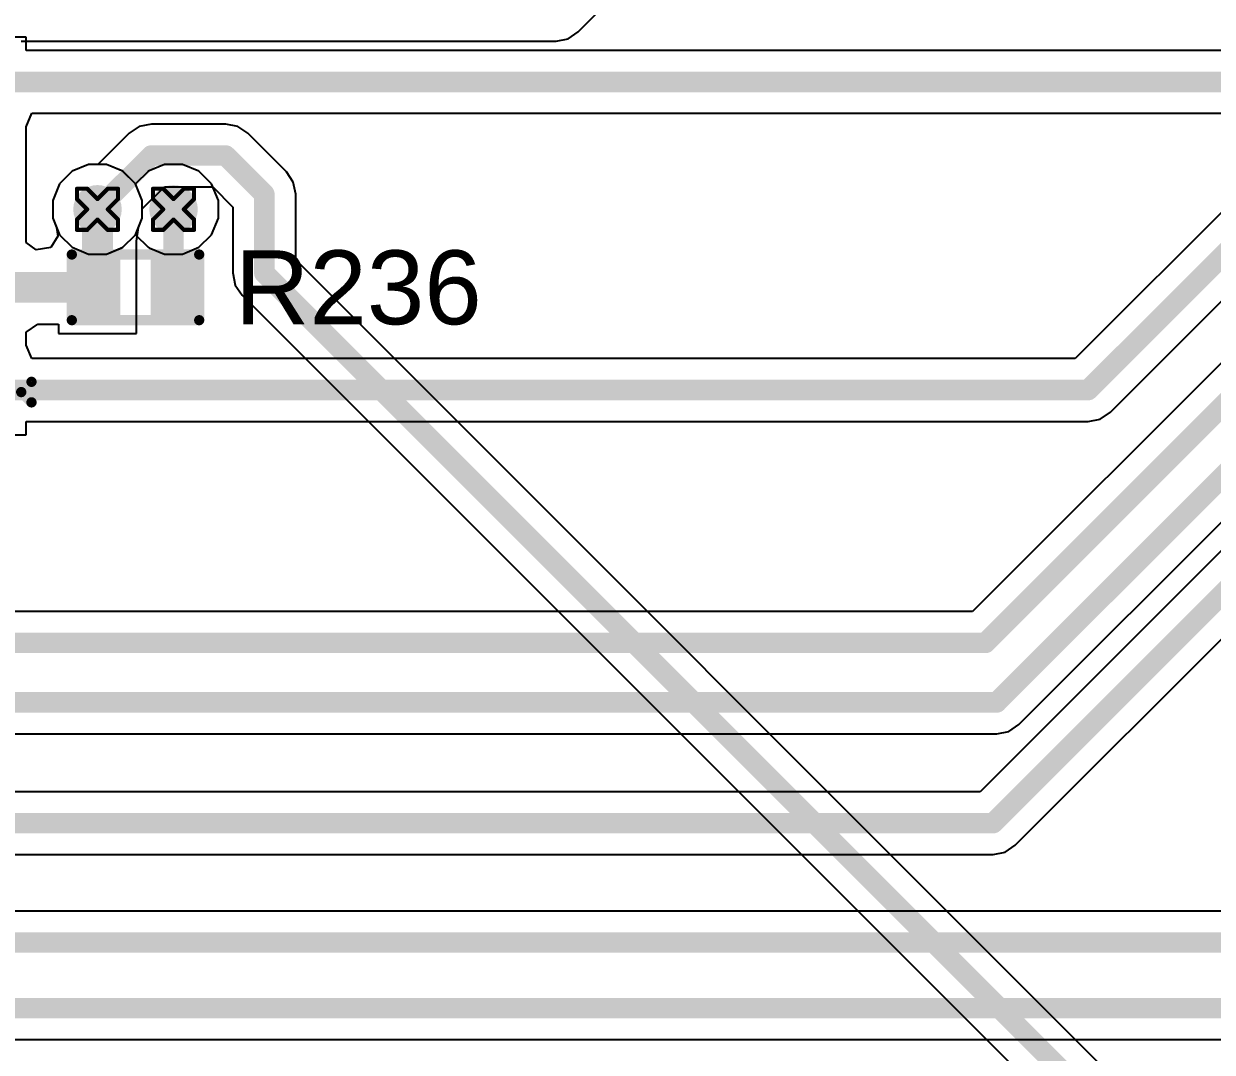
# Model space of a CAD drawing. Header units: inches. Extents: x -11 to 5379, y 0 to 5429.
# Drawn here: x 87.66 to 102.36, y 68.47 to 81.18 of the extents above; entities that cross this region are included whole.
import ezdxf

# ---------------------------------------------------------------- set-up
doc = ezdxf.new("R2010")
doc.units = ezdxf.units.IN
for name, color, linetype in [('Bottom Layer', 5, 'Continuous'), ('Drill Drawing', 1, 'Continuous'), ('GND', 16, 'Continuous'), ('PWR', 76, 'Continuous'), ('Top Layer', 1, 'Continuous'), ('Top Overlay', 2, 'Continuous'), ('Top Paste', 8, 'Continuous'), ('Top Solder', 216, 'Continuous'), ('Via Holes', 16, 'Continuous')]:
    doc.layers.add(name, color=color, linetype=linetype)
doc.styles.add('Arial', font='', dxfattribs={"height": 0.2})
doc.styles.get('Arial').set_extended_font_data('Arial')

# ---------------------------------------------------------------- blocks, each defined once
blk = doc.blocks.new('SOIC_8_0_154___3_90___W______23')
at = {"layer": 'Top Layer'}
for points in [[(-3.475, 1.605), (-3.475, 2.205), (-1.925, 2.205), (-1.925, 1.605)], [(1.925, 1.605), (1.925, 2.205), (3.475, 2.205), (3.475, 1.605)], [(-3.475, 0.335), (-3.475, 0.935), (-1.925, 0.935), (-1.925, 0.335)], [(1.925, 0.335), (1.925, 0.935), (3.475, 0.935), (3.475, 0.335)], [(-3.475, -0.935), (-3.475, -0.335), (-1.925, -0.335), (-1.925, -0.935)], [(1.925, -0.935), (1.925, -0.335), (3.475, -0.335), (3.475, -0.935)], [(-3.475, -2.205), (-3.475, -1.605), (-1.925, -1.605), (-1.925, -2.205)], [(1.925, -2.205), (1.925, -1.605), (3.475, -1.605), (3.475, -2.205)]]:
    blk.add_hatch(color=1, dxfattribs=at).paths.add_polyline_path(points)
at = {"layer": 'Top Overlay'}
blk.add_hatch(color=2, dxfattribs=at).paths.add_polyline_path([(-1.838, 1.626), (-1.483, 1.626), (-1.483, 2.21), (-1.838, 2.21)])
at = {"layer": 'Top Paste'}
for points in [[(-3.475, 1.605), (-3.475, 2.205), (-1.925, 2.205), (-1.925, 1.605)], [(1.925, 1.605), (1.925, 2.205), (3.475, 2.205), (3.475, 1.605)], [(-3.475, 0.335), (-3.475, 0.935), (-1.925, 0.935), (-1.925, 0.335)], [(1.925, 0.335), (1.925, 0.935), (3.475, 0.935), (3.475, 0.335)], [(-3.475, -0.935), (-3.475, -0.335), (-1.925, -0.335), (-1.925, -0.935)], [(1.925, -0.935), (1.925, -0.335), (3.475, -0.335), (3.475, -0.935)], [(-3.475, -2.205), (-3.475, -1.605), (-1.925, -1.605), (-1.925, -2.205)], [(1.925, -2.205), (1.925, -1.605), (3.475, -1.605), (3.475, -2.205)]]:
    blk.add_hatch(color=8, dxfattribs=at).paths.add_polyline_path(points)
at = {"layer": 'Top Solder'}
for points in [[(-3.577, 1.503), (-3.577, 2.307), (-1.823, 2.307), (-1.823, 1.503)], [(1.823, 1.503), (1.823, 2.307), (3.577, 2.307), (3.577, 1.503)], [(-3.577, 0.233), (-3.577, 1.037), (-1.823, 1.037), (-1.823, 0.233)], [(1.823, 0.233), (1.823, 1.037), (3.577, 1.037), (3.577, 0.233)], [(-3.577, -1.037), (-3.577, -0.233), (-1.823, -0.233), (-1.823, -1.037)], [(1.823, -1.037), (1.823, -0.233), (3.577, -0.233), (3.577, -1.037)], [(-3.577, -2.307), (-3.577, -1.503), (-1.823, -1.503), (-1.823, -2.307)], [(1.823, -2.307), (1.823, -1.503), (3.577, -1.503), (3.577, -2.307)]]:
    blk.add_hatch(color=216, dxfattribs=at).paths.add_polyline_path(points)
at = {"layer": 'Top Overlay'}
for points in [[(1.803, 2.515, 0.127, 0.127, 0), (-1.829, 2.515, 0.127, 0.127, 0)], [(-3.794, 2.057, 0.127, 0.127, 0), (-3.794, 1.803, 0.127, 0.127, 0)], [(-3.667, 1.93, 0.127, 0.127, 0), (-3.794, 2.057, 0.127, 0.127, 0)], [(-3.667, 1.93, 0.127, 0.127, 0), (-3.794, 1.803, 0.127, 0.127, 0)], [(1.803, -2.515, 0.127, 0.127, 0), (-1.829, -2.515, 0.127, 0.127, 0)]]:
    blk.add_lwpolyline(points, format="xyseb", dxfattribs=at)
for points in [[(-1.861, 2.515, 0.0635, 0.0635, 1), (-1.797, 2.515, 0.0635, 0.0635, 1)], [(1.772, 2.515, 0.0635, 0.0635, 1), (1.835, 2.515, 0.0635, 0.0635, 1)], [(-3.826, 2.057, 0.0635, 0.0635, 1), (-3.762, 2.057, 0.0635, 0.0635, 1)], [(-3.826, 2.057, 0.0635, 0.0635, 1), (-3.762, 2.057, 0.0635, 0.0635, 1)], [(-3.699, 1.93, 0.0635, 0.0635, 1), (-3.635, 1.93, 0.0635, 0.0635, 1)], [(-3.699, 1.93, 0.0635, 0.0635, 1), (-3.635, 1.93, 0.0635, 0.0635, 1)], [(-3.826, 1.803, 0.0635, 0.0635, 1), (-3.762, 1.803, 0.0635, 0.0635, 1)], [(-3.826, 1.803, 0.0635, 0.0635, 1), (-3.762, 1.803, 0.0635, 0.0635, 1)], [(-1.861, -2.515, 0.0635, 0.0635, 1), (-1.797, -2.515, 0.0635, 0.0635, 1)], [(1.772, -2.515, 0.0635, 0.0635, 1), (1.835, -2.515, 0.0635, 0.0635, 1)]]:
    blk.add_lwpolyline(points, format="xyseb", close=True, dxfattribs=at)
blk = doc.blocks.new('R___0402_24')
at = {"layer": 'Top Layer'}
for points in [[(-0.699, -0.318), (-0.699, 0.318), (-0.241, 0.318), (-0.241, -0.318)], [(0.241, -0.318), (0.241, 0.318), (0.699, 0.318), (0.699, -0.318)]]:
    blk.add_hatch(color=1, dxfattribs=at).paths.add_polyline_path(points)
at = {"layer": 'Top Paste'}
for points in [[(-0.699, -0.318), (-0.699, 0.318), (-0.241, 0.318), (-0.241, -0.318)], [(0.241, -0.318), (0.241, 0.318), (0.699, 0.318), (0.699, -0.318)]]:
    blk.add_hatch(color=8, dxfattribs=at).paths.add_polyline_path(points)
at = {"layer": 'Top Solder'}
for points in [[(-0.754, -0.373), (-0.754, 0.373), (-0.186, 0.373), (-0.186, -0.373)], [(0.186, -0.373), (0.186, 0.373), (0.754, 0.373), (0.754, -0.373)]]:
    blk.add_hatch(color=216, dxfattribs=at).paths.add_polyline_path(points)
at = {"layer": 'Top Overlay'}
for points in [[(-0.787, -0.406, 0.127, 0.127, 0), (-0.787, 0.406, 0.127, 0.127, 0)], [(-0.787, 0.406, 0.127, 0.127, 0), (0.787, 0.406, 0.127, 0.127, 0)], [(0.787, -0.406, 0.127, 0.127, 0), (0.787, 0.406, 0.127, 0.127, 0)], [(-0.787, -0.406, 0.127, 0.127, 0), (0.787, -0.406, 0.127, 0.127, 0)], [(-0.813, -0.432, 0.00323, 0.00323, 0), (0.813, -0.432, 0.00323, 0.00323, 0)]]:
    blk.add_lwpolyline(points, format="xyseb", dxfattribs=at)
for points in [[(-0.819, 0.406, 0.0635, 0.0635, 1), (-0.756, 0.406, 0.0635, 0.0635, 1)], [(-0.819, 0.406, 0.0635, 0.0635, 1), (-0.756, 0.406, 0.0635, 0.0635, 1)], [(0.756, 0.406, 0.0635, 0.0635, 1), (0.819, 0.406, 0.0635, 0.0635, 1)], [(0.756, 0.406, 0.0635, 0.0635, 1), (0.819, 0.406, 0.0635, 0.0635, 1)], [(-0.819, -0.406, 0.0635, 0.0635, 1), (-0.756, -0.406, 0.0635, 0.0635, 1)], [(-0.819, -0.406, 0.0635, 0.0635, 1), (-0.756, -0.406, 0.0635, 0.0635, 1)], [(-0.814, -0.432, 0.00161, 0.00161, 1), (-0.812, -0.432, 0.00161, 0.00161, 1)], [(0.756, -0.406, 0.0635, 0.0635, 1), (0.819, -0.406, 0.0635, 0.0635, 1)], [(0.756, -0.406, 0.0635, 0.0635, 1), (0.819, -0.406, 0.0635, 0.0635, 1)], [(0.812, -0.432, 0.00161, 0.00161, 1), (0.814, -0.432, 0.00161, 0.00161, 1)]]:
    blk.add_lwpolyline(points, format="xyseb", close=True, dxfattribs=at)

msp = doc.modelspace()

# ---------------------------------------------------------------- hatches: boundary and pattern name
at = {"layer": 'Bottom Layer'}
h = msp.add_hatch(color=5, dxfattribs=at)
edge = h.paths.add_edge_path()
edge.add_arc((88.575, 78.89), 0.3, 0, 360)
h = msp.add_hatch(color=5, dxfattribs=at)
edge = h.paths.add_edge_path()
edge.add_arc((89.515, 78.89), 0.3, 0, 360)
at = {"layer": 'GND'}
h = msp.add_hatch(color=16, dxfattribs=at)
edge = h.paths.add_edge_path()
edge.add_arc((88.575, 78.89), 0.3, 0, 360)
h = msp.add_hatch(color=16, dxfattribs=at)
edge = h.paths.add_edge_path()
edge.add_arc((89.515, 78.89), 0.3, 0, 360)
at = {"layer": 'PWR'}
h = msp.add_hatch(color=76, dxfattribs=at)
edge = h.paths.add_edge_path()
edge.add_arc((88.575, 78.89), 0.3, 0, 360)
h = msp.add_hatch(color=76, dxfattribs=at)
edge = h.paths.add_edge_path()
edge.add_arc((89.515, 78.89), 0.3, 0, 360)
at = {"layer": 'Top Layer'}
h = msp.add_hatch(color=1, dxfattribs=at)
edge = h.paths.add_edge_path()
edge.add_arc((88.575, 78.89), 0.3, 0, 360)
h = msp.add_hatch(color=1, dxfattribs=at)
edge = h.paths.add_edge_path()
edge.add_arc((89.515, 78.89), 0.3, 0, 360)
at = {"layer": 'Via Holes'}
h = msp.add_hatch(color=7, dxfattribs=at)
edge = h.paths.add_edge_path()
edge.add_arc((88.575, 78.89), 0.15, 0, 360)
h = msp.add_hatch(color=7, dxfattribs=at)
edge = h.paths.add_edge_path()
edge.add_arc((89.515, 78.89), 0.15, 0, 360)

# ---------------------------------------------------------------- linework, layer by layer
at = {"layer": 'Bottom Layer'}
for p, q in [((94.518, 81.083), (95.783, 82.348)), ((87.633, 80.969), (94.244, 80.969)), ((94.244, 80.969), (94.392, 80.998)), ((94.392, 80.998), (94.518, 81.083)), ((89.241, 79.944), (89.092, 79.914)), ((90.16, 79.944), (89.241, 79.944)), ((90.308, 79.914), (90.16, 79.944)), ((88.966, 79.83), (88.58, 79.444)), ((89.092, 79.914), (88.966, 79.83)), ((90.434, 79.83), (90.308, 79.914)), ((90.912, 79.352), (90.434, 79.83)), ((88.261, 79.36), (88.106, 79.204)), ((88.465, 79.444), (88.261, 79.36)), ((88.58, 79.444), (88.465, 79.444)), ((90.996, 79.226), (90.912, 79.352)), ((88.106, 79.204), (88.021, 79)), ((91.026, 79.078), (90.996, 79.226)), ((89.129, 78.895), (89.402, 79.167)), ((89.402, 79.167), (89.999, 79.167)), ((89.999, 79.167), (90.249, 78.917)), ((91.026, 78.264), (91.026, 79.078)), ((88.021, 79), (88.021, 78.78)), ((90.249, 78.917), (90.249, 78.103)), ((88.021, 78.78), (88.106, 78.576)), ((89.045, 78.576), (89.129, 78.78)), ((89.129, 78.78), (89.129, 78.895)), ((88.106, 78.576), (88.261, 78.42)), ((88.889, 78.42), (89.045, 78.576)), ((88.261, 78.42), (88.465, 78.336)), ((88.465, 78.336), (88.685, 78.336)), ((88.685, 78.336), (88.889, 78.42)), ((104.175, 65.115), (91.026, 78.264)), ((90.249, 78.103), (90.279, 77.954)), ((90.279, 77.954), (90.363, 77.828)), ((90.363, 77.828), (103.512, 64.679))]:
    msp.add_line(p, q, dxfattribs=at)
for points in [[(88.575, 78.89, 0.254, 0.254, 0), (89.241, 79.555, 0.254, 0.254, 0)], [(89.241, 79.555, 0.254, 0.254, 0), (90.16, 79.555, 0.254, 0.254, 0)], [(90.16, 79.555, 0.254, 0.254, 0), (90.637, 79.078, 0.254, 0.254, 0)], [(90.637, 78.103, 0.254, 0.254, 0), (90.637, 79.078, 0.254, 0.254, 0)], [(90.637, 78.103, 0.254, 0.254, 0), (103.9, 64.84, 0.254, 0.254, 0)]]:
    msp.add_lwpolyline(points, format="xyseb", dxfattribs=at)
for points in [[(89.177, 79.555, 0.127, 0.127, 1), (89.304, 79.555, 0.127, 0.127, 1)], [(89.177, 79.555, 0.127, 0.127, 1), (89.304, 79.555, 0.127, 0.127, 1)], [(90.096, 79.555, 0.127, 0.127, 1), (90.223, 79.555, 0.127, 0.127, 1)], [(90.096, 79.555, 0.127, 0.127, 1), (90.223, 79.555, 0.127, 0.127, 1)], [(90.574, 79.078, 0.127, 0.127, 1), (90.701, 79.078, 0.127, 0.127, 1)], [(90.574, 79.078, 0.127, 0.127, 1), (90.701, 79.078, 0.127, 0.127, 1)], [(88.512, 78.89, 0.127, 0.127, 1), (88.639, 78.89, 0.127, 0.127, 1)], [(90.574, 78.103, 0.127, 0.127, 1), (90.701, 78.103, 0.127, 0.127, 1)], [(90.574, 78.103, 0.127, 0.127, 1), (90.701, 78.103, 0.127, 0.127, 1)]]:
    msp.add_lwpolyline(points, format="xyseb", close=True, dxfattribs=at)
at = {"layer": 'Drill Drawing'}
for points in [[(88.321, 79.017, 0.0508, 0.0508, 0), (88.321, 79.144, 0.0508, 0.0508, 0)], [(88.321, 79.144, 0.0508, 0.0508, 0), (88.448, 79.144, 0.0508, 0.0508, 0)], [(88.448, 79.144, 0.0508, 0.0508, 0), (88.575, 79.017, 0.0508, 0.0508, 0)], [(88.575, 79.017, 0.0508, 0.0508, 0), (88.702, 79.144, 0.0508, 0.0508, 0)], [(88.702, 79.144, 0.0508, 0.0508, 0), (88.829, 79.144, 0.0508, 0.0508, 0)], [(88.829, 79.017, 0.0508, 0.0508, 0), (88.829, 79.144, 0.0508, 0.0508, 0)], [(89.261, 79.017, 0.0508, 0.0508, 0), (89.261, 79.144, 0.0508, 0.0508, 0)], [(89.261, 79.144, 0.0508, 0.0508, 0), (89.388, 79.144, 0.0508, 0.0508, 0)], [(89.388, 79.144, 0.0508, 0.0508, 0), (89.515, 79.017, 0.0508, 0.0508, 0)], [(89.515, 79.017, 0.0508, 0.0508, 0), (89.642, 79.144, 0.0508, 0.0508, 0)], [(89.642, 79.144, 0.0508, 0.0508, 0), (89.769, 79.144, 0.0508, 0.0508, 0)], [(89.769, 79.017, 0.0508, 0.0508, 0), (89.769, 79.144, 0.0508, 0.0508, 0)], [(88.321, 79.017, 0.0508, 0.0508, 0), (88.448, 78.89, 0.0508, 0.0508, 0)], [(88.321, 78.763, 0.0508, 0.0508, 0), (88.448, 78.89, 0.0508, 0.0508, 0)], [(88.702, 78.89, 0.0508, 0.0508, 0), (88.829, 79.017, 0.0508, 0.0508, 0)], [(88.702, 78.89, 0.0508, 0.0508, 0), (88.829, 78.763, 0.0508, 0.0508, 0)], [(89.261, 79.017, 0.0508, 0.0508, 0), (89.388, 78.89, 0.0508, 0.0508, 0)], [(89.261, 78.763, 0.0508, 0.0508, 0), (89.388, 78.89, 0.0508, 0.0508, 0)], [(89.642, 78.89, 0.0508, 0.0508, 0), (89.769, 79.017, 0.0508, 0.0508, 0)], [(89.642, 78.89, 0.0508, 0.0508, 0), (89.769, 78.763, 0.0508, 0.0508, 0)], [(88.321, 78.636, 0.0508, 0.0508, 0), (88.321, 78.763, 0.0508, 0.0508, 0)], [(88.448, 78.636, 0.0508, 0.0508, 0), (88.575, 78.763, 0.0508, 0.0508, 0)], [(88.575, 78.763, 0.0508, 0.0508, 0), (88.702, 78.636, 0.0508, 0.0508, 0)], [(88.829, 78.636, 0.0508, 0.0508, 0), (88.829, 78.763, 0.0508, 0.0508, 0)], [(89.261, 78.636, 0.0508, 0.0508, 0), (89.261, 78.763, 0.0508, 0.0508, 0)], [(89.388, 78.636, 0.0508, 0.0508, 0), (89.515, 78.763, 0.0508, 0.0508, 0)], [(89.515, 78.763, 0.0508, 0.0508, 0), (89.642, 78.636, 0.0508, 0.0508, 0)], [(89.769, 78.636, 0.0508, 0.0508, 0), (89.769, 78.763, 0.0508, 0.0508, 0)], [(88.321, 78.636, 0.0508, 0.0508, 0), (88.448, 78.636, 0.0508, 0.0508, 0)], [(88.702, 78.636, 0.0508, 0.0508, 0), (88.829, 78.636, 0.0508, 0.0508, 0)], [(89.261, 78.636, 0.0508, 0.0508, 0), (89.388, 78.636, 0.0508, 0.0508, 0)], [(89.642, 78.636, 0.0508, 0.0508, 0), (89.769, 78.636, 0.0508, 0.0508, 0)]]:
    msp.add_lwpolyline(points, format="xyseb", dxfattribs=at)
for points in [[(88.308, 79.144, 0.0254, 0.0254, 1), (88.334, 79.144, 0.0254, 0.0254, 1)], [(88.308, 79.144, 0.0254, 0.0254, 1), (88.334, 79.144, 0.0254, 0.0254, 1)], [(88.435, 79.144, 0.0254, 0.0254, 1), (88.461, 79.144, 0.0254, 0.0254, 1)], [(88.435, 79.144, 0.0254, 0.0254, 1), (88.461, 79.144, 0.0254, 0.0254, 1)], [(88.689, 79.144, 0.0254, 0.0254, 1), (88.715, 79.144, 0.0254, 0.0254, 1)], [(88.689, 79.144, 0.0254, 0.0254, 1), (88.715, 79.144, 0.0254, 0.0254, 1)], [(88.816, 79.144, 0.0254, 0.0254, 1), (88.842, 79.144, 0.0254, 0.0254, 1)], [(88.816, 79.144, 0.0254, 0.0254, 1), (88.842, 79.144, 0.0254, 0.0254, 1)], [(89.248, 79.144, 0.0254, 0.0254, 1), (89.274, 79.144, 0.0254, 0.0254, 1)], [(89.248, 79.144, 0.0254, 0.0254, 1), (89.274, 79.144, 0.0254, 0.0254, 1)], [(89.375, 79.144, 0.0254, 0.0254, 1), (89.401, 79.144, 0.0254, 0.0254, 1)], [(89.375, 79.144, 0.0254, 0.0254, 1), (89.401, 79.144, 0.0254, 0.0254, 1)], [(89.629, 79.144, 0.0254, 0.0254, 1), (89.655, 79.144, 0.0254, 0.0254, 1)], [(89.629, 79.144, 0.0254, 0.0254, 1), (89.655, 79.144, 0.0254, 0.0254, 1)], [(89.756, 79.144, 0.0254, 0.0254, 1), (89.782, 79.144, 0.0254, 0.0254, 1)], [(89.756, 79.144, 0.0254, 0.0254, 1), (89.782, 79.144, 0.0254, 0.0254, 1)], [(88.308, 79.017, 0.0254, 0.0254, 1), (88.334, 79.017, 0.0254, 0.0254, 1)], [(88.308, 79.017, 0.0254, 0.0254, 1), (88.334, 79.017, 0.0254, 0.0254, 1)], [(88.435, 78.89, 0.0254, 0.0254, 1), (88.461, 78.89, 0.0254, 0.0254, 1)], [(88.435, 78.89, 0.0254, 0.0254, 1), (88.461, 78.89, 0.0254, 0.0254, 1)], [(88.562, 79.017, 0.0254, 0.0254, 1), (88.588, 79.017, 0.0254, 0.0254, 1)], [(88.562, 79.017, 0.0254, 0.0254, 1), (88.588, 79.017, 0.0254, 0.0254, 1)], [(88.689, 78.89, 0.0254, 0.0254, 1), (88.715, 78.89, 0.0254, 0.0254, 1)], [(88.689, 78.89, 0.0254, 0.0254, 1), (88.715, 78.89, 0.0254, 0.0254, 1)], [(88.816, 79.017, 0.0254, 0.0254, 1), (88.842, 79.017, 0.0254, 0.0254, 1)], [(88.816, 79.017, 0.0254, 0.0254, 1), (88.842, 79.017, 0.0254, 0.0254, 1)], [(89.248, 79.017, 0.0254, 0.0254, 1), (89.274, 79.017, 0.0254, 0.0254, 1)], [(89.248, 79.017, 0.0254, 0.0254, 1), (89.274, 79.017, 0.0254, 0.0254, 1)], [(89.375, 78.89, 0.0254, 0.0254, 1), (89.401, 78.89, 0.0254, 0.0254, 1)], [(89.375, 78.89, 0.0254, 0.0254, 1), (89.401, 78.89, 0.0254, 0.0254, 1)], [(89.502, 79.017, 0.0254, 0.0254, 1), (89.528, 79.017, 0.0254, 0.0254, 1)], [(89.502, 79.017, 0.0254, 0.0254, 1), (89.528, 79.017, 0.0254, 0.0254, 1)], [(89.629, 78.89, 0.0254, 0.0254, 1), (89.655, 78.89, 0.0254, 0.0254, 1)], [(89.629, 78.89, 0.0254, 0.0254, 1), (89.655, 78.89, 0.0254, 0.0254, 1)], [(89.756, 79.017, 0.0254, 0.0254, 1), (89.782, 79.017, 0.0254, 0.0254, 1)], [(89.756, 79.017, 0.0254, 0.0254, 1), (89.782, 79.017, 0.0254, 0.0254, 1)], [(88.308, 78.763, 0.0254, 0.0254, 1), (88.334, 78.763, 0.0254, 0.0254, 1)], [(88.308, 78.763, 0.0254, 0.0254, 1), (88.334, 78.763, 0.0254, 0.0254, 1)], [(88.562, 78.763, 0.0254, 0.0254, 1), (88.588, 78.763, 0.0254, 0.0254, 1)], [(88.562, 78.763, 0.0254, 0.0254, 1), (88.588, 78.763, 0.0254, 0.0254, 1)], [(88.816, 78.763, 0.0254, 0.0254, 1), (88.842, 78.763, 0.0254, 0.0254, 1)], [(88.816, 78.763, 0.0254, 0.0254, 1), (88.842, 78.763, 0.0254, 0.0254, 1)], [(89.248, 78.763, 0.0254, 0.0254, 1), (89.274, 78.763, 0.0254, 0.0254, 1)], [(89.248, 78.763, 0.0254, 0.0254, 1), (89.274, 78.763, 0.0254, 0.0254, 1)], [(89.502, 78.763, 0.0254, 0.0254, 1), (89.528, 78.763, 0.0254, 0.0254, 1)], [(89.502, 78.763, 0.0254, 0.0254, 1), (89.528, 78.763, 0.0254, 0.0254, 1)], [(89.756, 78.763, 0.0254, 0.0254, 1), (89.782, 78.763, 0.0254, 0.0254, 1)], [(89.756, 78.763, 0.0254, 0.0254, 1), (89.782, 78.763, 0.0254, 0.0254, 1)], [(88.308, 78.636, 0.0254, 0.0254, 1), (88.334, 78.636, 0.0254, 0.0254, 1)], [(88.308, 78.636, 0.0254, 0.0254, 1), (88.334, 78.636, 0.0254, 0.0254, 1)], [(88.435, 78.636, 0.0254, 0.0254, 1), (88.461, 78.636, 0.0254, 0.0254, 1)], [(88.435, 78.636, 0.0254, 0.0254, 1), (88.461, 78.636, 0.0254, 0.0254, 1)], [(88.689, 78.636, 0.0254, 0.0254, 1), (88.715, 78.636, 0.0254, 0.0254, 1)], [(88.689, 78.636, 0.0254, 0.0254, 1), (88.715, 78.636, 0.0254, 0.0254, 1)], [(88.816, 78.636, 0.0254, 0.0254, 1), (88.842, 78.636, 0.0254, 0.0254, 1)], [(88.816, 78.636, 0.0254, 0.0254, 1), (88.842, 78.636, 0.0254, 0.0254, 1)], [(89.248, 78.636, 0.0254, 0.0254, 1), (89.274, 78.636, 0.0254, 0.0254, 1)], [(89.248, 78.636, 0.0254, 0.0254, 1), (89.274, 78.636, 0.0254, 0.0254, 1)], [(89.375, 78.636, 0.0254, 0.0254, 1), (89.401, 78.636, 0.0254, 0.0254, 1)], [(89.375, 78.636, 0.0254, 0.0254, 1), (89.401, 78.636, 0.0254, 0.0254, 1)], [(89.629, 78.636, 0.0254, 0.0254, 1), (89.655, 78.636, 0.0254, 0.0254, 1)], [(89.629, 78.636, 0.0254, 0.0254, 1), (89.655, 78.636, 0.0254, 0.0254, 1)], [(89.756, 78.636, 0.0254, 0.0254, 1), (89.782, 78.636, 0.0254, 0.0254, 1)], [(89.756, 78.636, 0.0254, 0.0254, 1), (89.782, 78.636, 0.0254, 0.0254, 1)]]:
    msp.add_lwpolyline(points, format="xyseb", close=True, dxfattribs=at)
at = {"layer": 'GND'}
for p, q in [((88.261, 79.36), (88.106, 79.204)), ((88.465, 79.444), (88.261, 79.36)), ((88.685, 79.444), (88.465, 79.444)), ((88.889, 79.36), (88.685, 79.444)), ((89.045, 79.204), (88.889, 79.36)), ((88.106, 79.204), (88.021, 79)), ((89.129, 79), (89.045, 79.204)), ((88.021, 79), (88.021, 78.78)), ((89.129, 78.78), (89.129, 79)), ((88.021, 78.78), (88.106, 78.576)), ((89.045, 78.576), (89.129, 78.78)), ((88.106, 78.576), (88.261, 78.42)), ((88.889, 78.42), (89.045, 78.576)), ((88.261, 78.42), (88.465, 78.336)), ((88.465, 78.336), (88.685, 78.336)), ((88.685, 78.336), (88.889, 78.42))]:
    msp.add_line(p, q, dxfattribs=at)
at = {"layer": 'PWR'}
for p, q in [((88.261, 79.36), (88.106, 79.204)), ((88.465, 79.444), (88.261, 79.36)), ((88.685, 79.444), (88.465, 79.444)), ((88.875, 79.365), (88.685, 79.444)), ((88.889, 79.36), (88.875, 79.365)), ((88.89, 79.359), (88.889, 79.36)), ((89.045, 79.204), (88.89, 79.359)), ((89.2, 79.359), (89.045, 79.204)), ((89.201, 79.36), (89.2, 79.359)), ((89.215, 79.365), (89.201, 79.36)), ((89.405, 79.444), (89.215, 79.365)), ((89.625, 79.444), (89.405, 79.444)), ((89.829, 79.36), (89.625, 79.444)), ((89.985, 79.204), (89.829, 79.36)), ((88.106, 79.204), (88.021, 79)), ((90.069, 79), (89.985, 79.204)), ((88.021, 79), (88.021, 78.78)), ((90.069, 78.78), (90.069, 79)), ((88.021, 78.78), (88.106, 78.576)), ((89.985, 78.576), (90.069, 78.78)), ((88.106, 78.576), (88.261, 78.42)), ((88.89, 78.421), (89.045, 78.576)), ((89.045, 78.576), (89.2, 78.421)), ((89.829, 78.42), (89.985, 78.576)), ((88.261, 78.42), (88.465, 78.336)), ((88.465, 78.336), (88.685, 78.336)), ((88.685, 78.336), (88.875, 78.414)), ((88.875, 78.414), (88.889, 78.42)), ((88.889, 78.42), (88.89, 78.421)), ((89.2, 78.421), (89.201, 78.42)), ((89.201, 78.42), (89.215, 78.414)), ((89.215, 78.414), (89.405, 78.336)), ((89.405, 78.336), (89.625, 78.336)), ((89.625, 78.336), (89.829, 78.42))]:
    msp.add_line(p, q, dxfattribs=at)
at = {"layer": 'Top Layer'}
for p, q in [((101.097, 76.381), (112.68, 87.963)), ((113.262, 87.786), (99.394, 73.918)), ((99.967, 72.519), (114.001, 86.552)), ((113.927, 86.13), (99.486, 71.689)), ((87.694, 81.019), (85.636, 81.019)), ((87.694, 80.854), (87.694, 81.019)), ((103.396, 80.854), (87.694, 80.854)), ((87.694, 79.911), (87.762, 80.077)), ((87.762, 80.077), (103.443, 80.077)), ((87.694, 79.749), (87.694, 79.911)), ((103.516, 79.899), (100.661, 77.044)), ((87.694, 79.733), (87.694, 79.749)), ((87.694, 78.641), (87.694, 79.733)), ((88.261, 79.36), (88.106, 79.204)), ((88.465, 79.444), (88.261, 79.36)), ((88.685, 79.444), (88.465, 79.444)), ((88.889, 79.36), (88.685, 79.444)), ((89.045, 79.204), (88.889, 79.36)), ((88.106, 79.204), (88.021, 79)), ((89.129, 79), (89.045, 79.204)), ((88.021, 79), (88.021, 78.78)), ((89.129, 78.78), (89.129, 79)), ((88.021, 78.78), (88.069, 78.665)), ((89.082, 78.665), (89.129, 78.78)), ((87.694, 78.479), (87.694, 78.641)), ((87.694, 78.641), (87.694, 78.641)), ((88.069, 78.665), (88.084, 78.556)), ((89.058, 78.497), (89.082, 78.665)), ((99.921, 71.026), (107.514, 78.619)), ((87.815, 78.39), (87.694, 78.479)), ((88.084, 78.556), (87.997, 78.419)), ((89.058, 77.354), (89.058, 78.497)), ((89.058, 78.497), (89.058, 78.497)), ((87.997, 78.419), (87.815, 78.39)), ((87.694, 77.371), (87.837, 77.472)), ((87.837, 77.472), (88.093, 77.472)), ((88.093, 77.472), (88.093, 77.354)), ((87.694, 77.209), (87.694, 77.371)), ((88.093, 77.354), (89.058, 77.354)), ((87.762, 77.044), (87.694, 77.209)), ((100.661, 77.044), (87.762, 77.044)), ((87.694, 76.101), (87.694, 76.267)), ((87.694, 76.267), (100.822, 76.267)), ((100.822, 76.267), (100.971, 76.296)), ((100.971, 76.296), (101.097, 76.381)), ((85.636, 76.101), (87.694, 76.101)), ((99.394, 73.918), (55.699, 73.918)), ((99.841, 72.434), (99.967, 72.519)), ((56.165, 72.405), (99.692, 72.405)), ((99.692, 72.405), (99.841, 72.434)), ((99.486, 71.689), (68.195, 71.689)), ((99.795, 70.941), (99.921, 71.026)), ((68.195, 70.912), (99.647, 70.912)), ((99.647, 70.912), (99.795, 70.941)), ((122.033, 70.213), (61.019, 70.213)), ((60.655, 68.623), (121.169, 68.623))]:
    msp.add_line(p, q, dxfattribs=at)
for points in [[(100.822, 76.655, 0.254, 0.254, 0), (112.519, 88.352, 0.254, 0.254, 0)], [(99.555, 73.53, 0.254, 0.254, 0), (113.584, 87.559, 0.254, 0.254, 0)], [(99.692, 72.793, 0.254, 0.254, 0), (113.84, 86.941, 0.254, 0.254, 0)], [(99.647, 71.3, 0.254, 0.254, 0), (114.202, 85.856, 0.254, 0.254, 0)], [(86.665, 80.465, 0.254, 0.254, 0), (103.557, 80.465, 0.254, 0.254, 0)], [(88.575, 77.925, 0.381, 0.381, 0), (88.575, 78.89, 0.381, 0.381, 0)], [(89.515, 77.925, 0.254, 0.254, 0), (89.515, 78.89, 0.254, 0.254, 0)], [(86.665, 77.925, 0.381, 0.381, 0), (88.575, 77.925, 0.381, 0.381, 0)], [(86.665, 76.655, 0.254, 0.254, 0), (100.822, 76.655, 0.254, 0.254, 0)], [(55.699, 73.53, 0.254, 0.254, 0), (99.555, 73.53, 0.254, 0.254, 0)], [(56.004, 72.793, 0.254, 0.254, 0), (99.692, 72.793, 0.254, 0.254, 0)], [(67.8, 71.3, 0.254, 0.254, 0), (99.647, 71.3, 0.254, 0.254, 0)], [(60.858, 69.825, 0.254, 0.254, 0), (122.428, 69.825, 0.254, 0.254, 0)], [(60.655, 69.012, 0.254, 0.254, 0), (121.564, 69.012, 0.254, 0.254, 0)]]:
    msp.add_lwpolyline(points, format="xyseb", dxfattribs=at)
for points in [[(88.48, 78.89, 0.191, 0.191, 1), (88.67, 78.89, 0.191, 0.191, 1)], [(89.451, 78.89, 0.127, 0.127, 1), (89.578, 78.89, 0.127, 0.127, 1)], [(88.48, 77.925, 0.191, 0.191, 1), (88.67, 77.925, 0.191, 0.191, 1)], [(88.48, 77.925, 0.191, 0.191, 1), (88.67, 77.925, 0.191, 0.191, 1)], [(89.451, 77.925, 0.127, 0.127, 1), (89.578, 77.925, 0.127, 0.127, 1)], [(100.759, 76.655, 0.127, 0.127, 1), (100.886, 76.655, 0.127, 0.127, 1)], [(100.759, 76.655, 0.127, 0.127, 1), (100.886, 76.655, 0.127, 0.127, 1)], [(99.492, 73.53, 0.127, 0.127, 1), (99.619, 73.53, 0.127, 0.127, 1)], [(99.492, 73.53, 0.127, 0.127, 1), (99.619, 73.53, 0.127, 0.127, 1)], [(99.629, 72.793, 0.127, 0.127, 1), (99.756, 72.793, 0.127, 0.127, 1)], [(99.629, 72.793, 0.127, 0.127, 1), (99.756, 72.793, 0.127, 0.127, 1)], [(99.583, 71.3, 0.127, 0.127, 1), (99.71, 71.3, 0.127, 0.127, 1)], [(99.583, 71.3, 0.127, 0.127, 1), (99.71, 71.3, 0.127, 0.127, 1)]]:
    msp.add_lwpolyline(points, format="xyseb", close=True, dxfattribs=at)

# ---------------------------------------------------------------- block references
at = {"rotation": 180}
msp.add_blockref('SOIC_8_0_154___3_90___W______23', (83.965, 78.56), dxfattribs=at)
msp.add_blockref('R___0402_24', (89.045, 77.925))

# ---------------------------------------------------------------- texts
at = {"layer": 'Top Overlay', "style": 'Arial'}
msp.add_text('R236', height=0.9144, dxfattribs=at).set_placement((90.272, 77.468))

doc.saveas('drawing.dxf')
